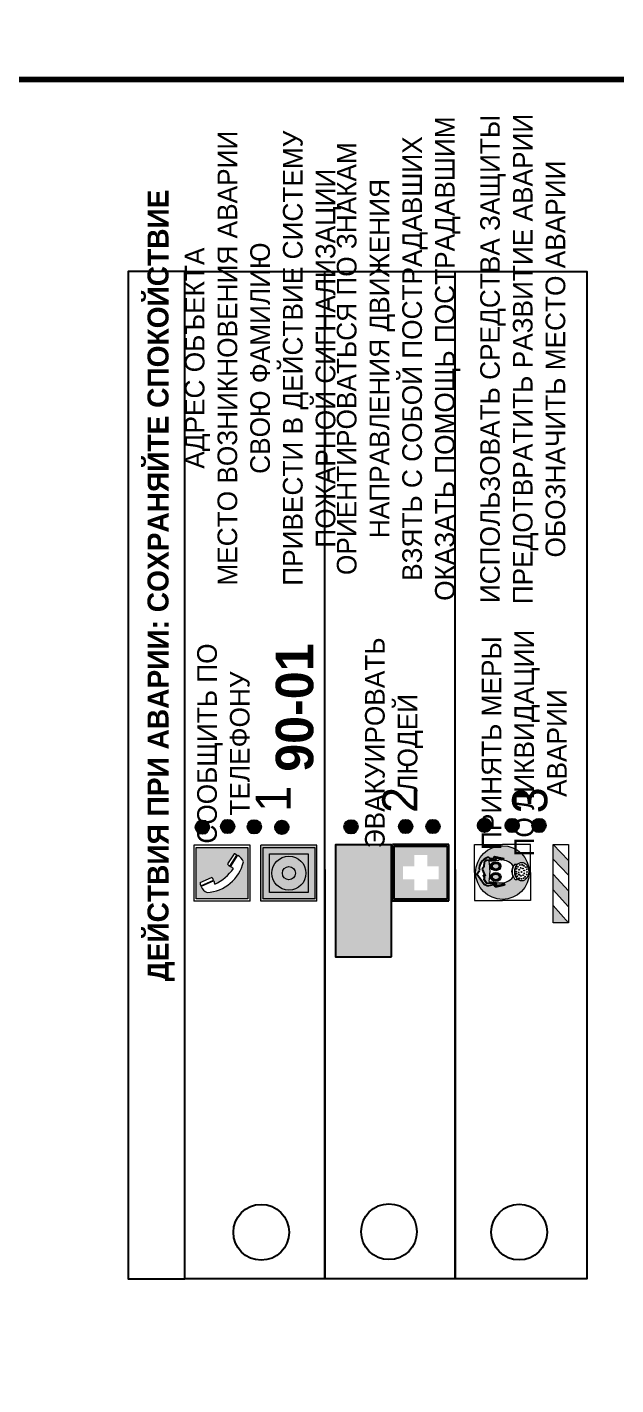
# Model space of a CAD drawing. Header units: millimetres. Extents: x 13114 to 67229, y 22859 to 38520.
# Drawn here: x 29785.7 to 29869.7, y 25669.3 to 25863 of the extents above; entities that cross this region are included whole.
import ezdxf

# ---------------------------------------------------------------- set-up
doc = ezdxf.new("R2010")
doc.units = ezdxf.units.MM
doc.styles.add('обычный', font='arial.ttf')

# ---------------------------------------------------------------- blocks, each defined once
blk = doc.blocks.new('A$C38D26F80')
h = blk.add_hatch(color=5)
h.dxf.hatch_style = 1
h.paths.add_polyline_path([(-8.77, -4.48, 1), (-0.19, -4.48, 1)])
h.paths.add_polyline_path([(-6.75, -3.58), (-6.75, -3.31), (-6.62, -3.22), (-6.5, -3.22), (-6.42, -3.3), (-6.39, -3.28), (-6.59, -2.23), (-6.59, -2.01), (-6.38, -1.58), (-4.76, -0.4), (-4.13, -0.79, -0.362848), (-2.1, -2.1, -0.201049), (-2.17, -2.48, 0.085434), (-2.26, -3.13), (-1.9, -3.16), (-2.25, -4.7), (-2.4, -4.59), (-2.43, -4.34), (-2.36, -4.34), (-2.14, -3.34), (-2.47, -3.42), (-2.58, -1.95), (-2.77, -1.58), (-3.58, -1.52), (-3.92, -1.26), (-5.05, -1.73), (-4.87, -1.39), (-5.41, -1.6), (-5.41, -1.46), (-6.13, -1.87), (-6.18, -3.5), (-6.56, -3.47), (-6.37, -4.59), (-6.16, -4.43), (-6.16, -4.66), (-6.36, -4.79), (-6.37, -4.8), (-6.51, -4.76)], flags=16)
h.paths.add_polyline_path([(-6.51, -4.76), (-6.36, -4.79), (-6.37, -4.8)], flags=0)
h.paths.add_polyline_path([(-5.92, -2.34, 0.089508), (-2.67, -2.35), (-2.48, -3.88, -0.268602), (-3.4, -6.18, 0.262449), (-5.2, -6.18, -0.268602), (-6.11, -3.88)], flags=16)
edge = h.paths.add_edge_path(flags=16)
edge.add_ellipse((-5.19, -3.41), major_axis=(0, 0.842), ratio=0.848992, start_angle=0, end_angle=360)
edge = h.paths.add_edge_path(flags=0)
edge.add_ellipse((-5.19, -3.39), major_axis=(0, 0.665), ratio=0.853798, start_angle=0, end_angle=360)
edge = h.paths.add_edge_path(flags=0)
edge.add_ellipse((-5.19, -3.4), major_axis=(0, 0.528), ratio=0.864094, start_angle=0, end_angle=360)
edge = h.paths.add_edge_path(flags=16)
edge.add_ellipse((-3.47, -3.4), major_axis=(0, 0.842), ratio=0.848992, start_angle=0, end_angle=360)
h.paths.add_polyline_path([(-3.13, -6.45), (-3.13, -6.84, 0.383174), (-5.57, -6.85), (-5.57, -6.49, -0.369952)], flags=16)
edge = h.paths.add_edge_path(flags=0)
edge.add_ellipse((-3.47, -3.39), major_axis=(0, 0.665), ratio=0.853798, start_angle=0, end_angle=360)
edge = h.paths.add_edge_path(flags=0)
edge.add_ellipse((-3.47, -3.4), major_axis=(0, 0.528), ratio=0.864094, start_angle=0, end_angle=360)
edge = h.paths.add_edge_path(flags=16)
edge.add_ellipse((-4.34, -7.57), major_axis=(-1.48, 0), ratio=0.744955, start_angle=0, end_angle=360)
h.paths.add_polyline_path([(-5.01, -6.85, -1), (-5.15, -6.85, -1)], flags=0)
h.paths.add_polyline_path([(-5.33, -7.14, -1), (-5.47, -7.14, -1)], flags=0)
h.paths.add_polyline_path([(-4.61, -6.71, -1), (-4.74, -6.71, -1)], flags=16)
h.paths.add_polyline_path([(-5.43, -7.51, -1), (-5.57, -7.51, -1)], flags=0)
h.paths.add_polyline_path([(-4.26, -6.67, -1), (-4.4, -6.67, -1)], flags=16)
h.paths.add_polyline_path([(-4.74, -7.14, -1), (-4.88, -7.14, -1)], flags=0)
h.paths.add_polyline_path([(-4.93, -7.43, -1), (-5.07, -7.43, -1)], flags=0)
h.paths.add_polyline_path([(-4.41, -7.07, -1), (-4.54, -7.07, -1)], flags=0)
h.paths.add_polyline_path([(-5.33, -7.87, -1), (-5.46, -7.87, -1)], flags=0)
h.paths.add_polyline_path([(-3.8, -6.71, -1), (-3.94, -6.71, -1)], flags=16)
h.paths.add_polyline_path([(-4.85, -7.78, -1), (-4.98, -7.78, -1)], flags=0)
h.paths.add_polyline_path([(-3.96, -7.14, -1), (-4.1, -7.14, -1)], flags=0)
h.paths.add_polyline_path([(-4.33, -7.53, -1), (-4.47, -7.53, -1)], flags=0)
h.paths.add_polyline_path([(-5.09, -8.12, -1), (-5.23, -8.12, -1)], flags=0)
h.paths.add_polyline_path([(-3.5, -6.94, -1), (-3.64, -6.94, -1)], flags=0)
h.paths.add_polyline_path([(-4.54, -7.97, -1), (-4.68, -7.97, -1)], flags=0)
h.paths.add_polyline_path([(-3.66, -7.39, -1), (-3.8, -7.39, -1)], flags=0)
h.paths.add_polyline_path([(-4.73, -8.35, -1), (-4.86, -8.35, -1)], flags=0)
h.paths.add_polyline_path([(-4.09, -7.96, -1), (-4.23, -7.96, -1)], flags=0)
h.paths.add_polyline_path([(-3.77, -7.74, -1), (-3.91, -7.74, -1)], flags=0)
h.paths.add_polyline_path([(-3.22, -7.27, -1), (-3.35, -7.27, -1)], flags=0)
h.paths.add_polyline_path([(-4.34, -8.4, -1), (-4.47, -8.4, -1)], flags=0)
h.paths.add_polyline_path([(-3.16, -7.61, -1), (-3.3, -7.61, -1)], flags=0)
h.paths.add_polyline_path([(-3.9, -8.35, -1), (-4.04, -8.35, -1)], flags=0)
h.paths.add_polyline_path([(-3.32, -7.91, -1), (-3.46, -7.91, -1)], flags=0)
h.paths.add_polyline_path([(-3.55, -8.23, -1), (-3.69, -8.23, -1)], flags=0)
at = {"color": 5, "lineweight": 5}
for p, q in [((-4.48, 0), (-8.96, 0)), ((-8.96, 0), (-8.96, -4.48)), ((-4.48, 0), (0, 0)), ((0, 0), (0, -4.48)), ((-6.59, -2.01), (-6.38, -1.58)), ((-6.59, -2.23), (-6.59, -2.01)), ((-6.38, -1.58), (-4.76, -0.4)), ((-6.13, -1.87), (-6.18, -3.5)), ((-5.41, -1.46), (-6.13, -1.87)), ((-4.87, -1.39), (-5.41, -1.6)), ((-5.41, -1.6), (-5.41, -1.46)), ((-3.92, -1.26), (-5.05, -1.73)), ((-5.05, -1.73), (-4.87, -1.39)), ((-4.76, -0.4), (-4.13, -0.79)), ((-3.58, -1.52), (-3.92, -1.26)), ((-2.77, -1.58), (-3.58, -1.52)), ((-2.58, -1.95), (-2.77, -1.58)), ((-2.47, -3.42), (-2.58, -1.95)), ((-6.75, -3.31), (-6.62, -3.22)), ((-6.75, -3.58), (-6.75, -3.31)), ((-6.51, -4.76), (-6.75, -3.58)), ((-6.62, -3.22), (-6.5, -3.22)), ((-6.39, -3.28), (-6.59, -2.23)), ((-6.18, -3.5), (-6.56, -3.47)), ((-6.56, -3.47), (-6.37, -4.59)), ((-6.5, -3.22), (-6.42, -3.3)), ((-6.42, -3.3), (-6.39, -3.28)), ((-5.92, -2.34), (-6.11, -3.88)), ((-2.67, -2.34), (-2.48, -3.88)), ((-2.14, -3.34), (-2.47, -3.42)), ((-2.43, -4.34), (-2.4, -4.59)), ((-2.43, -4.34), (-2.36, -4.34)), ((-2.36, -4.34), (-2.14, -3.34)), ((-1.9, -3.16), (-2.26, -3.13)), ((-2.25, -4.7), (-1.9, -3.16)), ((-8.96, -8.96), (-8.96, -4.48)), ((-6.37, -4.8), (-6.51, -4.76)), ((-6.37, -4.59), (-6.16, -4.43)), ((-6.16, -4.66), (-6.37, -4.8)), ((-6.16, -4.43), (-6.16, -4.66)), ((-5.57, -6.49), (-5.57, -6.85)), ((-3.13, -6.45), (-3.13, -6.84)), ((-2.4, -4.59), (-2.25, -4.7)), ((0, -8.96), (0, -4.48)), ((-4.48, -8.96), (-8.96, -8.96)), ((-4.48, -8.96), (0, -8.96))]:
    blk.add_line(p, q, dxfattribs=at)
at = {"color": 5}
for p, q in [((-6.59, -2.01), (-6.38, -1.58)), ((-6.59, -2.23), (-6.59, -2.01)), ((-6.38, -1.58), (-4.76, -0.4)), ((-6.13, -1.87), (-6.18, -3.5)), ((-5.41, -1.46), (-6.13, -1.87)), ((-4.87, -1.39), (-5.41, -1.6)), ((-5.41, -1.6), (-5.41, -1.46)), ((-3.92, -1.26), (-5.05, -1.73)), ((-5.05, -1.73), (-4.87, -1.39)), ((-4.76, -0.4), (-4.13, -0.79)), ((-3.58, -1.52), (-3.92, -1.26)), ((-2.77, -1.58), (-3.58, -1.52)), ((-2.58, -1.95), (-2.77, -1.58)), ((-2.47, -3.42), (-2.58, -1.95)), ((-6.75, -3.31), (-6.62, -3.22)), ((-6.75, -3.58), (-6.75, -3.31)), ((-6.51, -4.76), (-6.75, -3.58)), ((-6.62, -3.22), (-6.5, -3.22)), ((-6.39, -3.28), (-6.59, -2.23)), ((-6.18, -3.5), (-6.56, -3.47)), ((-6.56, -3.47), (-6.37, -4.59)), ((-6.5, -3.22), (-6.42, -3.3)), ((-6.42, -3.3), (-6.39, -3.28)), ((-2.14, -3.34), (-2.47, -3.42)), ((-2.4, -4.59), (-2.43, -4.34)), ((-2.43, -4.34), (-2.36, -4.34)), ((-2.36, -4.34), (-2.14, -3.34)), ((-2.26, -3.13), (-1.9, -3.16)), ((-1.9, -3.16), (-2.25, -4.7)), ((-6.37, -4.8), (-6.51, -4.76)), ((-6.36, -4.79), (-6.51, -4.76)), ((-6.37, -4.59), (-6.16, -4.43)), ((-6.16, -4.66), (-6.37, -4.8)), ((-6.16, -4.66), (-6.36, -4.79)), ((-6.16, -4.43), (-6.16, -4.66)), ((-2.25, -4.7), (-2.4, -4.59))]:
    blk.add_line(p, q, dxfattribs=at)
at = {"color": 5, "lineweight": 5}
for centre, radius in [((-4.48, -4.48), 4.29), ((-5.5, -7.51), 0.0678), ((-5.4, -7.14), 0.0678), ((-5.4, -7.87), 0.0678), ((-5.16, -8.12), 0.0678), ((-5.08, -6.85), 0.0678), ((-5, -7.43), 0.0678), ((-4.91, -7.78), 0.0678), ((-4.81, -7.14), 0.0678), ((-4.79, -8.35), 0.0678), ((-4.67, -6.71), 0.0678), ((-4.61, -7.97), 0.0678), ((-4.47, -7.07), 0.0678), ((-4.4, -7.53), 0.0678), ((-4.4, -8.4), 0.0678), ((-4.33, -6.67), 0.0678), ((-4.16, -7.96), 0.0678), ((-4.03, -7.14), 0.0678), ((-3.97, -8.35), 0.0678), ((-3.87, -6.71), 0.0678), ((-3.84, -7.74), 0.0678), ((-3.73, -7.39), 0.0678), ((-3.62, -8.23), 0.0678), ((-3.57, -6.94), 0.0678), ((-3.39, -7.91), 0.0678), ((-3.28, -7.27), 0.0678), ((-3.23, -7.61), 0.0678)]:
    blk.add_circle(centre, radius, dxfattribs=at)
at = {"color": 5}
for centre, radius, start, end in [((-3.89, -2.66), 1.88, 17.387, 97.1599), ((-2.6, -2.2), 0.511, 326.3906, 11.8614), ((-0.35, -3.07), 1.91, 162.2553, 181.7878)]:
    blk.add_arc(centre, radius, start, end, dxfattribs=at)
at = {"color": 5, "lineweight": 5}
for centre, radius, start, end in [((-2.6, -2.2), 0.513, 326.4781, 11.7739), ((-3.66, -4.24), 2.47, 171.573, 231.7124), ((-4.28, 6.66), 9.15, 259.6987, 280.1569), ((-4.93, -4.24), 2.47, 308.2876, 8.427), ((-0.47, -3.05), 1.79, 161.5846, 182.4584), ((-4.33, -7.88), 1.87, 50.358, 131.5662), ((-4.34, -8.2), 1.82, 48.4943, 132.3565), ((-4.3, -7.78), 1.83, 60.5889, 119.4111)]:
    blk.add_arc(centre, radius, start, end, dxfattribs=at)
for centre, major_axis, ratio in [((-5.19, -3.41), (0, 0.842), 0.848992), ((-5.19, -3.39), (0, 0.665), 0.853798), ((-5.19, -3.4), (0, 0.528), 0.864094), ((-3.47, -3.4), (0, 0.842), 0.848992), ((-3.47, -3.39), (0, 0.665), 0.853798), ((-3.47, -3.4), (0, 0.528), 0.864094), ((-4.34, -7.57), (-1.48, 0), 0.744955)]:
    blk.add_ellipse(centre, major_axis=major_axis, ratio=ratio, dxfattribs=at)
blk = doc.blocks.new('A$C47DD6509')
at = {"lineweight": 5}
for points in [[(-8.69, 0), (-11.19, 0), (-11.19, -2.22)], [(-4.22, 0), (-6.45, 0), (-8.91, -2.22), (-6.61, -2.22)], [(0, 0), (-2.09, 0), (-4.36, -2.22), (-2.29, -2.22)]]:
    blk.add_hatch(color=242, dxfattribs=at).paths.add_polyline_path(points)
at = {"color": 242, "lineweight": 5}
for p, q in [((-11.19, -2.22), (-8.69, 0)), ((-11.19, -2.22), (-11.19, 0)), ((-11.19, 0), (-8.69, 0)), ((-11.19, 0), (0, 0)), ((-8.91, -2.22), (-6.45, 0)), ((-6.61, -2.22), (-4.22, 0)), ((-4.36, -2.22), (-2.09, 0)), ((-2.29, -2.22), (0, 0)), ((0, 0), (0, -2.22)), ((0, -2.22), (-11.19, -2.22))]:
    blk.add_line(p, q, dxfattribs=at)
blk = doc.blocks.new('A$C32E8229D')
at = {"true_color": 0xffffff}
blk.add_hatch(color=7, dxfattribs=at).paths.add_polyline_path([(0, 0), (0, -8), (16, -8), (16, 0)])
h = blk.add_hatch(color=126)
h.paths.add_polyline_path([(0.2, -0.2), (15.8, -0.2), (15.8, -7.8), (0.2, -7.8)])
h.paths.add_polyline_path([(13.49, -2.05), (12.08, -2.05), (11.37, -2.63, 0.162397), (11.29, -2.84), (11.29, -3.63), (10.35, -3.63), (10.35, -4.05), (11.68, -4.05), (11.68, -3.48), (12.26, -4.28), (11.29, -5.1), (11.29, -6.78), (11.85, -6.78), (11.85, -5.44), (12.8, -4.64), (12.8, -5.94), (14.46, -5.94), (14.46, -5.39), (13.45, -5.39), (13.45, -3.97), (12.46, -2.59), (13.15, -2.59), (13.69, -3.34), (14.18, -3)], flags=16)
h.paths.add_polyline_path([(10.74, -1.82, 1), (11.8, -1.82, 1)], flags=16)
h.paths.add_polyline_path([(9.39, -3.59), (5.99, -3.59), (6.56, -3.03), (5.91, -3.03), (5.1, -3.83), (5.91, -4.64), (6.56, -4.64), (5.99, -4.09), (9.39, -4.09)], flags=16)
h.paths.add_polyline_path([(4.29, -1.08), (1.72, -1.08), (1.72, -6.6), (4.29, -6.6)], flags=16)
at = {"color": 126}
blk.add_lwpolyline([(16, -8), (0, -8), (0, 0), (16, 0)], close=True, dxfattribs=at)
blk = doc.blocks.new('A$C18900ED3')
h = blk.add_hatch(color=126)
h.paths.add_polyline_path([(-0.18, -0.18), (-7.02, -0.18), (-7.02, -7.02), (-0.18, -7.02)])
h.paths.add_polyline_path([(-5.89, -4.46), (-5.89, -2.77), (-4.46, -2.77), (-4.46, -1.31), (-2.77, -1.31), (-2.77, -2.77), (-1.33, -2.77), (-1.33, -4.46), (-2.77, -4.46), (-2.77, -5.89), (-4.46, -5.89), (-4.46, -4.46)], flags=16)
at = {"color": 126}
for p, q in [((-7.2, 0), (-7.2, -7.2)), ((0, 0), (-7.2, 0)), ((0, -7.2), (0, 0)), ((-7.02, -7.02), (-7.02, -0.18)), ((-7.02, -0.18), (-0.18, -0.18)), ((-0.18, -0.18), (-0.18, -7.02)), ((-7.2, -7.2), (0, -7.2)), ((-0.18, -7.02), (-7.02, -7.02))]:
    blk.add_line(p, q, dxfattribs=at)
blk = doc.blocks.new('A$C456E1F9C')
at = {"lineweight": 5}
h = blk.add_hatch(color=242, dxfattribs=at)
h.paths.add_polyline_path([(0.51, -1.47), (0.51, -13.26), (12.29, -13.26), (12.29, -1.47)])
h.paths.add_polyline_path([(5.42, -4.95, -0.254479), (4.78, -5.4), (3.52, -2.53, -0.209735), (4.23, -2.4)], flags=16)
h.paths.add_polyline_path([(8.53, -8.6), (10.87, -10.17), (10.54, -10.76), (8.03, -9.13, -0.192251)], flags=16)
h.paths.add_polyline_path([(4.61, -5.49, 0.005518), (3.87, -5.72, 0.128647), (7.49, -10.01, 0.00809), (7.83, -9.33), (10.47, -10.97, -0.16736), (8.99, -12.25, -0.327862), (1.95, -3.95, -0.166952), (3.36, -2.62)], flags=16)
at = {"color": 242, "lineweight": 5}
for p, q in [((0, -13.77), (0, -0.97)), ((12.8, -0.97), (0, -0.97)), ((4.61, -5.49), (3.36, -2.62)), ((3.52, -2.53), (4.78, -5.4)), ((4.23, -2.4), (5.42, -4.95)), ((12.8, -13.77), (12.8, -0.97)), ((8.03, -9.13), (10.54, -10.76)), ((10.81, -10.12), (8.53, -8.6)), ((7.83, -9.33), (10.47, -10.97)), ((10.54, -10.76), (10.8, -10.3)), ((10.8, -10.3), (10.81, -10.12)), ((0, -13.77), (12.8, -13.77))]:
    blk.add_line(p, q, dxfattribs=at)
blk.add_lwpolyline([(0.51, -1.47), (12.29, -1.47), (12.29, -13.26), (0.51, -13.26)], close=True, dxfattribs=at)
for centre, radius, start, end in [((4.59, -5.34), 2.99, 114.2845, 152.1974), ((4.02, -3.27), 0.891, 76.3284, 123.7092), ((11.12, -3.31), 9.19, 183.9915, 256.6009), ((14.98, -39.1), 35.17, 107.1487, 108.4135), ((13.86, -0.94), 11.08, 205.5536, 234.8762), ((4.68, -4.59), 0.824, 276.9621, 334.0723), ((8.94, -9.5), 0.989, 114.4092, 157.9388), ((-13.31, 0.8), 23.44, 332.5487, 334.4027), ((7.87, -9.46), 3, 291.9291, 329.9329)]:
    blk.add_arc(centre, radius, start, end, dxfattribs=at)
blk = doc.blocks.new('A$C54414219')
at = {"true_color": 0xffffff}
h = blk.add_hatch(color=7, dxfattribs=at)
h.paths.add_polyline_path([(2.39, -9.45), (2.39, -18.3), (11.23, -18.3), (11.23, -9.45)], flags=0)
h.paths.add_polyline_path([(10.71, -13.87, -1), (2.92, -13.87, -1)], flags=0)
h.paths.add_polyline_path([(8.3, -13.87, -1), (5.33, -13.87, -1)], flags=0)
h.paths.add_polyline_path([(0.41, -7.47), (0.41, -20.27), (13.21, -20.27), (13.21, -7.47)])
h.paths.add_polyline_path([(0.92, -19.77), (12.71, -19.77), (12.71, -7.98), (0.92, -7.98)], flags=16)
h.paths.add_polyline_path([(11.23, -9.45), (11.23, -18.3), (2.39, -18.3), (2.39, -9.45)], flags=0)
at = {"lineweight": 5}
h = blk.add_hatch(color=242, dxfattribs=at)
h.paths.add_polyline_path([(12.71, -7.98), (0.92, -7.98), (0.92, -19.77), (12.71, -19.77)])
h.paths.add_polyline_path([(11.23, -18.3), (2.39, -18.3), (2.39, -9.45), (11.23, -9.45)], flags=16)
h.paths.add_polyline_path([(10.71, -13.87, -1), (2.92, -13.87, -1)], flags=0)
h.paths.add_polyline_path([(8.3, -13.87, -1), (5.33, -13.87, -1)], flags=0)
at = {"true_color": 0xffffff}
h = blk.add_hatch(color=7, dxfattribs=at)
h.paths.add_polyline_path([(2.39, -9.45), (2.39, -18.3), (11.23, -18.3), (11.23, -9.45)])
h.paths.add_polyline_path([(10.71, -13.87, -1), (2.92, -13.87, -1)], flags=16)
h.paths.add_polyline_path([(8.3, -13.87, -1), (5.33, -13.87, -1)], flags=0)
at = {"lineweight": 5}
h = blk.add_hatch(color=242, dxfattribs=at)
h.paths.add_polyline_path([(2.92, -13.87, 1), (10.71, -13.87, 1)])
h.paths.add_polyline_path([(8.3, -13.87, -1), (5.33, -13.87, -1)], flags=16)
at = {"color": 242, "lineweight": 5}
for p, q in [((0.41, -20.27), (0.41, -7.47)), ((0.41, -7.47), (13.21, -7.47)), ((0.41, -7.47), (13.21, -7.47)), ((13.21, -20.27), (13.21, -7.47)), ((0.41, -20.27), (13.21, -20.27))]:
    blk.add_line(p, q, dxfattribs=at)
for points in [[(0.92, -7.98), (12.71, -7.98), (12.71, -19.77), (0.92, -19.77)], [(2.39, -9.45), (11.23, -9.45), (11.23, -18.3), (2.39, -18.3)]]:
    blk.add_lwpolyline(points, close=True, dxfattribs=at)
for radius in [3.89, 1.49]:
    blk.add_circle((6.81, -13.87), radius, dxfattribs=at)

msp = doc.modelspace()

# ---------------------------------------------------------------- hatches: boundary and pattern name
at = {"lineweight": 0}
h = msp.add_hatch(color=256, dxfattribs=at)
h.dxf.hatch_style = 1
h.paths.add_polyline_path([(29810.67, 25747.87, 1), (29810.67, 25749.8, 1)])
h = msp.add_hatch(color=256, dxfattribs=at)
h.dxf.hatch_style = 1
h.paths.add_polyline_path([(29814.26, 25747.97, 1), (29814.26, 25749.91, 1)])
h = msp.add_hatch(color=256, dxfattribs=at)
h.dxf.hatch_style = 1
h.paths.add_polyline_path([(29818.07, 25747.94, 1), (29818.07, 25749.87, 1)])
h = msp.add_hatch(color=256, dxfattribs=at)
h.dxf.hatch_style = 1
h.paths.add_polyline_path([(29822, 25747.85, 1), (29822, 25749.79, 1)])
h = msp.add_hatch(color=256, dxfattribs=at)
h.dxf.hatch_style = 1
h.paths.add_polyline_path([(29831.88, 25747.94, 1), (29831.88, 25749.87, 1)])
h = msp.add_hatch(color=256, dxfattribs=at)
h.dxf.hatch_style = 1
h.paths.add_polyline_path([(29839.66, 25747.98, 1), (29839.66, 25749.91, 1)])
h = msp.add_hatch(color=256, dxfattribs=at)
h.dxf.hatch_style = 1
h.paths.add_polyline_path([(29843.56, 25747.97, 1), (29843.56, 25749.9, 1)])
h = msp.add_hatch(color=256, dxfattribs=at)
h.dxf.hatch_style = 1
h.paths.add_polyline_path([(29850.92, 25748.13, 1), (29850.92, 25750.06, 1)])
h = msp.add_hatch(color=256, dxfattribs=at)
h.dxf.hatch_style = 1
h.paths.add_polyline_path([(29854.86, 25748.12, 1), (29854.86, 25750.06, 1)])
h = msp.add_hatch(color=256, dxfattribs=at)
h.dxf.hatch_style = 1
h.paths.add_polyline_path([(29858.7, 25748.13, 1), (29858.7, 25750.06, 1)])

# ---------------------------------------------------------------- linework, layer by layer
at = {"color": 6, "lineweight": 100}
for points in [[(29371.38, 25855.56), (29971.38, 25855.56), (29971.38, 26250.56), (29371.38, 26250.56)], [(29371.38, 25460.56), (29971.38, 25460.56), (29971.38, 25855.56), (29371.38, 25855.56)]]:
    msp.add_lwpolyline(points, close=True, dxfattribs=at)
for points in [[(29808.14, 25684.39), (29808.14, 25828.16), (29800.09, 25828.16), (29800.09, 25684.39)], [(29808.14, 25684.39), (29808.14, 25828.16), (29865.54, 25828.16), (29865.54, 25684.39)]]:
    msp.add_lwpolyline(points, close=True)
for points in [[(29828.13, 25742.81), (29828.13, 25684.39), (29828.13, 25828.16)], [(29846.71, 25742.81), (29846.71, 25684.39), (29846.71, 25828.16)]]:
    msp.add_lwpolyline(points)
for centre, radius in [((29810.67, 25748.84), 0.966), ((29814.26, 25748.94), 0.966), ((29818.07, 25748.9), 0.966), ((29822, 25748.82), 0.966), ((29831.88, 25748.9), 0.966), ((29839.66, 25748.94), 0.966), ((29843.56, 25748.94), 0.966), ((29850.92, 25749.1), 0.966), ((29854.86, 25749.09), 0.966), ((29858.7, 25749.09), 0.966), ((29819.06, 25691.02), 3.98), ((29837.29, 25691.11), 3.98), ((29855.86, 25691.05), 3.98)]:
    msp.add_circle(centre, radius)

# ---------------------------------------------------------------- block references
at = {"rotation": 90}
for name, p, xscale, yscale, zscale in [('A$C456E1F9C', (29808.86, 25738.28), 0.625, 0.625, 0.625), ('A$C54414219', (29814.34, 25738.02), 0.625, 0.625, 0.625), ('A$C18900ED3', (29837.81, 25746.35), 1.111111111007631, 1.111111111007631, 1.111111111007631), ('A$C38D26F80', (29849.48, 25746.37), 0.8928571427240968, 0.8928571427240968, 0.8928571427240968)]:
    msp.add_blockref(name, p, dxfattribs=dict(at, xscale=xscale, yscale=yscale, zscale=zscale))
at = {"xscale": -1, "rotation": 90}
msp.add_blockref('A$C32E8229D', (29829.66, 25746.34), dxfattribs=at)
at = {"color": 242, "true_color": 0xc1121c, "rotation": 90}
msp.add_blockref('A$C47DD6509', (29860.7, 25746.37), dxfattribs=at)

# ---------------------------------------------------------------- texts
at = {"lineweight": 0, "attachment_point": 5, "rotation": 90, "style": 'обычный'}
for s, insert, char_height, width in [('\\pi-8.4,l8.4,t8.4;{\\fProxima Nova Rg|b0|i0|c204|p2;ОРИЕНТИРОВАТЬСЯ ПО ЗНАКАМ \\PНАПРАВЛЕНИЯ ДВИЖЕНИЯ\\PВЗЯТЬ С СОБОЙ ПОСТРАДАВШИХ\\PОКАЗАТЬ ПОМОЩЬ ПОСТРАДАВШИМ}', (29838.66, 25815.72), 2.8, 126.6484), ('\\pi-8.4,l8.4,t8.4;{\\fProxima Nova Rg|b0|i0|c204|p2;ИСПОЛЬЗОВАТЬ СРЕДСТВА ЗАЩИТЫ \\PПРЕДОТВРАТИТЬ РАЗВИТИЕ АВАРИИ\\PОБОЗНАЧИТЬ МЕСТО АВАРИИ}', (29856.39, 25815.66), 2.8, 126.6484), ('\\pi-8.4,l8.4,t8.4;{\\fProxima Nova Rg|b0|i0|c204|p2;АДРЕС ОБЪЕКТА\\PМЕСТО ВОЗНИКНОВЕНИЯ АВАРИИ\\PСВОЮ ФАМИЛИЮ\\PПРИВЕСТИ В ДЕЙСТВИЕ СИСТЕМУ \\PПОЖАРНОЙ СИГНАЛИЗАЦИИ}', (29819.3, 25815.78), 2.8, 126.6484), ('{\\fProxima Nova Rg|b1|i0|c204|p2;ДЕЙСТВИЯ ПРИ АВАРИИ: СОХРАНЯЙТЕ СПОКОЙСТВИЕ\\H1.6644x; }', (29804.77, 25783.34), 3, 175.1736), ('{\\fProxima Nova Rg|b0|i0|c204|p2;ЭВАКУИРОВАТЬ \\PЛЮДЕЙ}', (29838.01, 25760.88), 2.8, 126.6484), ('{\\fProxima Nova Rg|b0|i0|c204|p2;ПРИНЯТЬ МЕРЫ \\PПО ЛИКВИДАЦИИ \\PАВАРИИ}', (29856.58, 25760.84), 2.8, 126.6484), ('{\\fProxima Nova Rg|b0|i0|c204|p2;СООБЩИТЬ ПО \\PТЕЛЕФОНУ}', (29813.68, 25760.78), 2.8, 126.6484), ('{\\fProxima Nova Rg|b1|i0|c204|p2;\\H1.0714x;90-01\\fProxima Nova Rg|b0|i0|c204|p2;\\H0.93331x; \\H1.3449x; }', (29823.85, 25765.91), 5, 126.6484), ('{\\fProxima Nova Rg|b0|i0|c204|p2;1\\H1.1667x; }', (29820.75, 25752.88), 5, 126.6484), ('{\\fProxima Nova Rg|b0|i0|c204|p2;2\\H1.1967x; }', (29838.83, 25752.73), 5, 126.6484), ('{\\fProxima Nova Rg|b0|i0|c204|p2;3\\H1.1967x; }', (29857.41, 25752.67), 5, 126.6484)]:
    msp.add_mtext(s, dxfattribs=dict(at, insert=insert, char_height=char_height, width=width))

doc.saveas('drawing.dxf')
